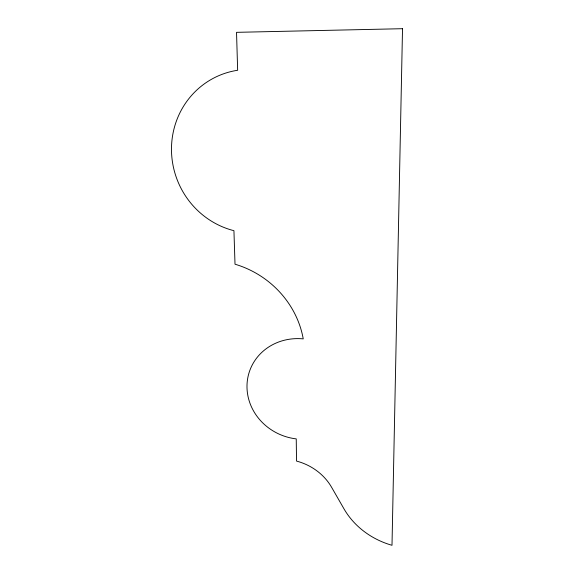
<?xml version="1.0" encoding="UTF-8"?>
<svg xmlns="http://www.w3.org/2000/svg" width="574" height="574" viewBox="0 0 574 574"><rect width="100%" height="100%" fill="white"/><g stroke="black" fill="none" stroke-linecap="round" stroke-linejoin="round"><path stroke-width="0.86" d="M402.518 28.7L391.999 545.3A79.054 70.875 7.9 0 1 343.941 508.772L331.585 487.261A52.88 46.86 19.4 0 0 296.528 461.087L296.241 438.888A53.741 49.859 20.2 0 1 247.1 383.202A53.741 49.859 20.2 0 1 303.237 338.882A92.314 85.562 33.1 0 0 235.01 264.205L233.934 230.683A82.225 79.312 68.7 0 1 171.504 147.296A82.225 79.312 68.7 0 1 237.65 70.265L236.531 32.338L402.518 28.7"/></g></svg>
